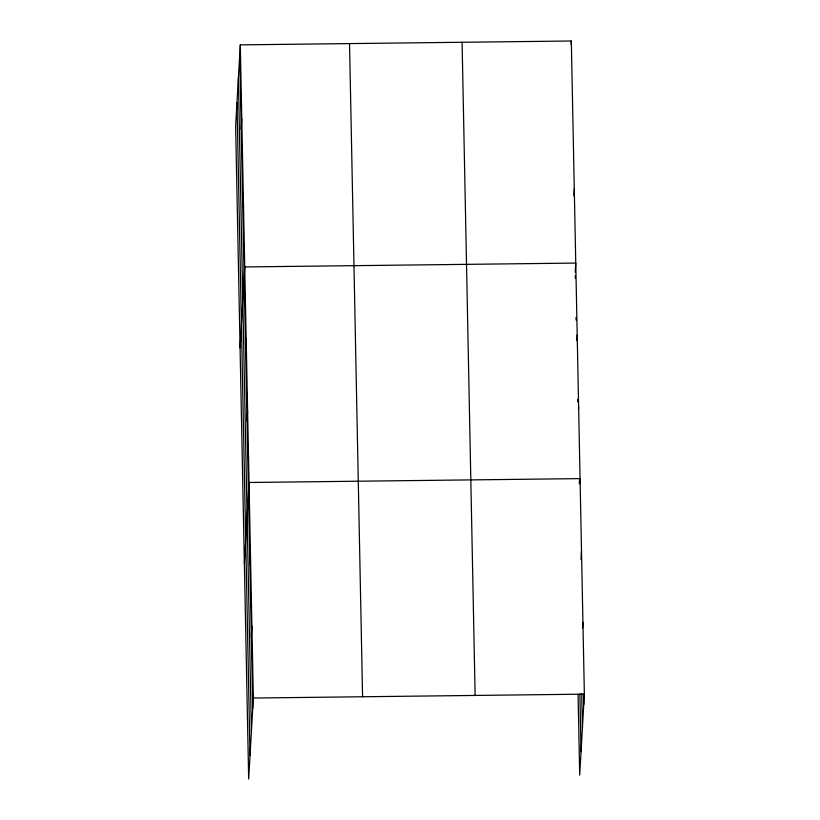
<?xml version="1.0" encoding="UTF-8"?>
<svg xmlns="http://www.w3.org/2000/svg" width="820" height="820" viewBox="0 0 820 820"><rect width="100%" height="100%" fill="white"/><g stroke="black" fill="none" stroke-linecap="round" stroke-linejoin="round"><path stroke-width="1.23" d="M240.301 44.864L235.637 125.839L248.675 779L253.339 698.035L240.301 44.864L571.325 41L584.363 694.161L579.699 775.136L578.09 694.458M241.193 129.16L241.777 118.89M242.669 203.186L243.263 192.915M240.065 347.916L244.739 266.941L575.763 263.077L575.23 272.199M245.58 349.053L246.174 338.793M247.015 420.906L247.609 410.635M244.37 563.453L249.044 482.488L580.058 478.624L579.801 483.185M249.885 564.601L250.469 554.341M251.32 636.443L251.904 626.183M571.13 44.423L571.325 41M573.887 195.888L574.277 189.051M576.87 340.628L577.198 334.919M578.5 409.057L578.633 406.771M580.97 559.588L581.493 550.466M582.6 628.018L582.928 622.318M253.339 698.035L584.363 694.161M575.22 275.858L575.271 278.38M576.05 317.453L576.101 319.974M577.68 399.391L577.731 401.913M579.32 481.319L579.371 483.841M583.573 694.345L583.778 704.431M581.749 693.73L582.425 727.76M579.883 693.812L581.042 751.796M462.09 42.281L475.128 695.442M349.535 43.593L362.583 696.754M239.707 55.135L252.755 708.295M238.364 78.464L251.402 731.624M236.98 102.5L250.018 755.671"/></g></svg>
